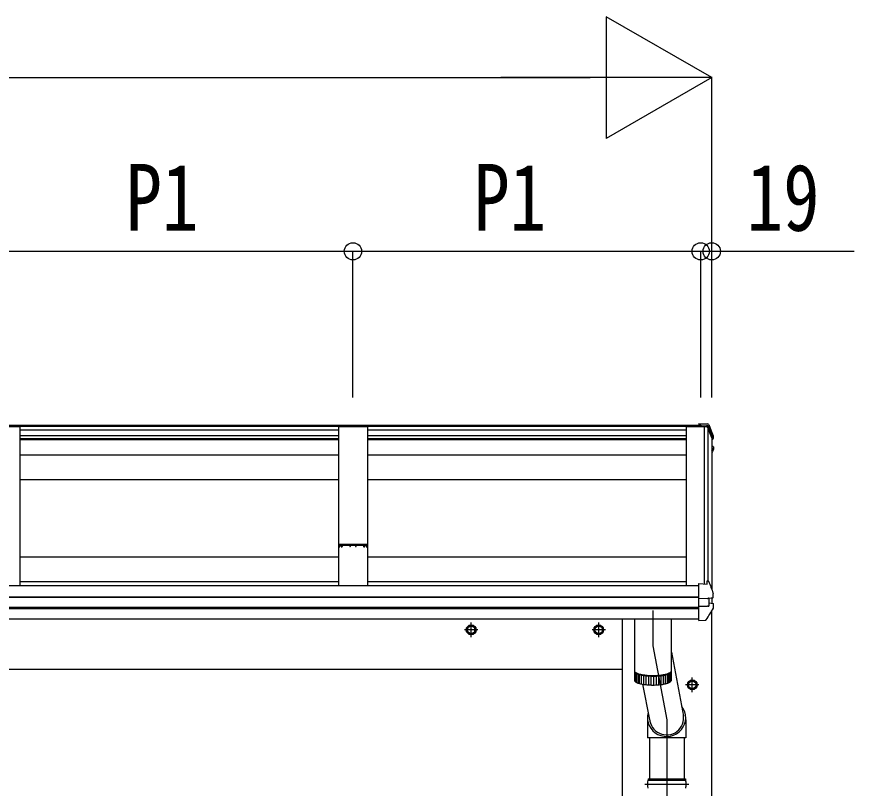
# Model space of a CAD drawing. Units: millimetres, scale not verified. Extents: x -14730 to 14718, y -10403 to 10400.
# Drawn here: x -7049 to -5604, y -4887 to -3555 of the extents above; entities that cross this region are included whole.
import ezdxf
from ezdxf.enums import TextEntityAlignment as Align

# ---------------------------------------------------------------- set-up
doc = ezdxf.new("R2010")
doc.units = ezdxf.units.MM
doc.header["$LTSCALE"] = 50
for name, color, linetype in [('0-4_YKK_12', 2, 'Continuous'), ('0-5_YKK_13', 4, 'Continuous'), ('0-6_YKK_A1', 4, 'Continuous'), ('0-7_YKK_D', 6, 'Continuous')]:
    doc.layers.add(name, color=color, linetype=linetype)
doc.styles.add('ＭＳ ゴシック', font='')
doc.styles.get('ＭＳ ゴシック').set_extended_font_data('MS Gothic')

msp = doc.modelspace()

# ---------------------------------------------------------------- linework, layer by layer
at = {"layer": '0-4_YKK_12'}
for p, q in [((-5850.19, -4533.98), (-5850.19, -4543.37)), ((-5927.69, -4768.95), (-5927.69, -6976.65))]:
    msp.add_line(p, q, dxfattribs=at)
msp.add_lwpolyline([(-5951.69, -4579.92), (-5951.69, -4640.95), (-5927.69, -4768.95)], dxfattribs=at)
at = {"layer": '0-5_YKK_13'}
for p, q in [((-5872.19, -4257.21), (-5872.19, -4257.21)), ((-5872.19, -4257.21), (-5858.03, -4257.98)), ((-5872.19, -4257.21), (-5872.19, -4259.64)), ((-5872.19, -4260.06), (-5872.19, -4259.64)), ((-5869.19, -4260.06), (-5872.19, -4260.06)), ((-5869.19, -4260.06), (-5869.19, -4263.29)), ((-5869.19, -4262.31), (-5858.36, -4262.91)), ((-5858.36, -4262.91), (-5857.99, -4260.44)), ((-5858.21, -4263.13), (-5857.99, -4261.64)), ((-5858.36, -4263.29), (-5869.19, -4263.29)), ((-5858.36, -4262.91), (-5858.36, -4263.34)), ((-5857.01, -4263.19), (-5858.21, -4263.13)), ((-5850.19, -4282.93), (-5849.62, -4282.82)), ((-5850.19, -4283.28), (-5849.62, -4283.17)), ((-5848.77, -4284.53), (-5850.19, -4284.8)), ((-5847.71, -4279.23), (-5847.71, -4283.25)), ((-5850.19, -4296.59), (-5849.05, -4296.73)), ((-5850.19, -4300.6), (-5848.36, -4300.95)), ((-5849.34, -4302.29), (-5850.19, -4302.12)), ((-5847.36, -4297.85), (-5847.35, -4297.91)), ((-5847.31, -4298.18), (-5847.31, -4302.23)), ((-5872.19, -4534.09), (-5872.19, -4533.77)), ((-5872.19, -4534.77), (-5872.19, -4534.09)), ((-5872.19, -4556.98), (-5872.19, -4534.77)), ((-5847.62, -4557.16), (-5847.62, -4550.65)), ((-5872.19, -4558.24), (-5872.19, -4556.98)), ((-5872.19, -4559.08), (-5872.19, -4558.24)), ((-5872.19, -4559.08), (-5857.4, -4559.18)), ((-5872.19, -4572.94), (-5872.19, -4559.08)), ((-5855.74, -4559.08), (-5849.36, -4558.29)), ((-5855.19, -4559.02), (-5855.19, -4572.81)), ((-5848.48, -4558.15), (-5848.49, -4558.15)), ((-5848.48, -4558.15), (-5848.42, -4558.14)), ((-5872.19, -4572.94), (-5857.4, -4572.73)), ((-5872.19, -4574.85), (-5872.19, -4572.94)), ((-5872.19, -4576.37), (-5872.19, -4574.85)), ((-5872.19, -4596.84), (-5872.19, -4576.37)), ((-5855.19, -4566.8), (-5847.95, -4568.2)), ((-5847.15, -4575.71), (-5847.15, -4569.18)), ((-5983.69, -4594.45), (-5983.69, -4684.11)), ((-5919.69, -4684.11), (-5919.69, -4594.45)), ((-6265.18, -4626), (-6265.18, -4600.99)), ((-6045.18, -4626), (-6045.18, -4600.99)), ((-5872.19, -4597.24), (-5860.6, -4596.62)), ((-5872.19, -4597.24), (-5872.19, -4596.84)), ((-5859.81, -4596.15), (-5859.82, -4596.17)), ((-6253.68, -4613.5), (-6276.68, -4613.5)), ((-6033.68, -4613.5), (-6056.68, -4613.5)), ((-5919.69, -4651.99), (-5898.74, -4762.6)), ((-5983.69, -4685.07), (-5983.69, -4700.53)), ((-5983.1, -4702.08), (-5983.1, -4686.62)), ((-5981.87, -4687.81), (-5981.87, -4703.27)), ((-5980.06, -4704.35), (-5980.06, -4688.9)), ((-5977.69, -4689.9), (-5977.69, -4705.35)), ((-5974.82, -4706.25), (-5974.82, -4690.79)), ((-5971.5, -4707.03), (-5971.5, -4691.57)), ((-5967.8, -4692.22), (-5967.8, -4707.68)), ((-5963.79, -4692.74), (-5963.79, -4708.19)), ((-5959.54, -4693.1), (-5959.54, -4708.55)), ((-5955.15, -4693.3), (-5955.15, -4708.76)), ((-5950.69, -4693.35), (-5950.69, -4708.8)), ((-5946.25, -4693.23), (-5946.25, -4708.68)), ((-5941.91, -4692.95), (-5941.91, -4708.41)), ((-5937.77, -4692.53), (-5937.77, -4707.98)), ((-5933.91, -4691.95), (-5933.91, -4707.41)), ((-5930.39, -4691.25), (-5930.39, -4706.7)), ((-5927.29, -4690.43), (-5927.29, -4705.88)), ((-5924.67, -4689.5), (-5924.67, -4704.96)), ((-5922.57, -4688.5), (-5922.57, -4703.96)), ((-5921.04, -4687.45), (-5921.04, -4702.91)), ((-5919.69, -4700.53), (-5919.69, -4685.07)), ((-5883.68, -4721), (-5883.68, -4695.99)), ((-5969.87, -4707.34), (-5957.28, -4768.08)), ((-5872.18, -4708.5), (-5895.18, -4708.5)), ((-5961.07, -4768.44), (-5961.07, -4800.03)), ((-5895.08, -4768.86), (-5895.08, -4800.03)), ((-5895.08, -4800.03), (-5961.07, -4800.03)), ((-5957.54, -4800.03), (-5957.54, -4871.03)), ((-5897.84, -4800.03), (-5897.84, -4871.03)), ((-5965.69, -4880.03), (-5889.69, -4880.03)), ((-5960.29, -4873.03), (-5895.09, -4873.03)), ((-5959.69, -4871.03), (-5895.69, -4871.03)), ((-5959.69, -4871.03), (-5959.69, -4873.03)), ((-5895.69, -4871.03), (-5895.69, -4873.03))]:
    msp.add_line(p, q, dxfattribs=at)
for points in [[(-5872.19, -4259.64), (-5857.99, -4260.44), (-5857.99, -4261.64), (-5856.87, -4261.7)], [(-5855.38, -4259.19), (-5851.14, -4269.8), (-5847.79, -4278.74), (-5847.73, -4279.02), (-5847.72, -4279.08)], [(-5858.29, -4263.34), (-5858.21, -4262.78), (-5858.21, -4263.13)], [(-5855.38, -4262.76), (-5854.39, -4265.25), (-5853.4, -4267.74), (-5852.43, -4270.24), (-5851.48, -4272.75), (-5850.54, -4275.26), (-5849.61, -4277.78), (-5848.69, -4280.3), (-5847.79, -4282.82)], [(-5847.72, -4279.08), (-5847.72, -4279.18), (-5847.72, -4279.24)], [(-5847.48, -4302.87), (-5848.95, -4305.41), (-5850.19, -4307.54)], [(-5847.35, -4297.86), (-5847.32, -4298.04), (-5847.31, -4298.18)], [(-5872.19, -4533.77), (-5858.19, -4534.45), (-5858.19, -4528.8), (-5856.42, -4528.89)], [(-5855.55, -4529.51), (-5854.51, -4532.1), (-5853.49, -4534.68), (-5852.49, -4537.27), (-5851.5, -4539.87), (-5850.52, -4542.48), (-5849.56, -4545.09), (-5848.61, -4547.7), (-5847.67, -4550.32)], [(-5847.67, -4550.32), (-5847.62, -4550.53), (-5847.62, -4550.65)], [(-5855.74, -4559.08), (-5855.99, -4559.11), (-5856.14, -4559.12)], [(-5850.96, -4558.38), (-5849.73, -4558.33), (-5848.49, -4558.15)], [(-6265.18, -4621), (-6271.68, -4617.25), (-6271.68, -4609.74), (-6265.18, -4605.99)], [(-6265.18, -4621), (-6258.68, -4617.25), (-6258.68, -4609.74), (-6265.18, -4605.99)], [(-6045.18, -4621), (-6051.68, -4617.25), (-6051.68, -4609.74), (-6045.18, -4605.99)], [(-6045.18, -4621), (-6038.68, -4617.25), (-6038.68, -4609.74), (-6045.18, -4605.99)], [(-5983.69, -4684.11), (-5983.68, -4684.25), (-5983.57, -4684.81), (-5983.32, -4685.36), (-5982.92, -4685.91), (-5982.38, -4686.45), (-5981.7, -4686.98), (-5980.88, -4687.5), (-5979.93, -4688), (-5978.85, -4688.49), (-5977.64, -4688.95), (-5976.32, -4689.39), (-5974.88, -4689.81), (-5973.34, -4690.21), (-5971.7, -4690.57), (-5969.97, -4690.9), (-5968.15, -4691.21), (-5966.26, -4691.48), (-5964.31, -4691.72), (-5962.29, -4691.92), (-5960.23, -4692.09), (-5958.13, -4692.22), (-5956, -4692.31), (-5953.85, -4692.37), (-5951.69, -4692.39)], [(-5983.63, -4684.59), (-5983.65, -4684.65), (-5983.68, -4685.21), (-5983.57, -4685.77), (-5983.32, -4686.33), (-5982.92, -4686.88), (-5982.38, -4687.42), (-5981.7, -4687.95), (-5980.88, -4688.47), (-5979.93, -4688.97), (-5978.85, -4689.45), (-5977.64, -4689.92), (-5976.32, -4690.36), (-5974.88, -4690.78), (-5973.34, -4691.17), (-5971.7, -4691.54), (-5969.97, -4691.87), (-5968.15, -4692.17), (-5966.26, -4692.45), (-5964.31, -4692.68), (-5962.29, -4692.89), (-5960.23, -4693.05), (-5958.13, -4693.19), (-5956, -4693.28), (-5953.85, -4693.34), (-5951.69, -4693.35)], [(-5981.98, -4686.77), (-5981.54, -4687.24), (-5980.9, -4687.76), (-5980.12, -4688.27), (-5979.21, -4688.76), (-5978.18, -4689.24), (-5977.01, -4689.7), (-5975.74, -4690.14), (-5974.34, -4690.55), (-5972.85, -4690.94), (-5971.25, -4691.3), (-5969.57, -4691.63), (-5967.8, -4691.93), (-5965.95, -4692.2), (-5964.04, -4692.43), (-5962.07, -4692.63), (-5960.05, -4692.8), (-5958, -4692.93), (-5955.91, -4693.02), (-5953.8, -4693.08), (-5951.69, -4693.1)], [(-5951.69, -4692.39), (-5949.53, -4692.37), (-5947.38, -4692.31), (-5945.25, -4692.22), (-5943.15, -4692.09), (-5941.08, -4691.92), (-5939.07, -4691.72), (-5937.11, -4691.48), (-5935.22, -4691.21), (-5933.41, -4690.9), (-5931.68, -4690.57), (-5930.04, -4690.21), (-5928.5, -4689.81), (-5927.06, -4689.39), (-5925.74, -4688.95), (-5924.53, -4688.49), (-5923.45, -4688), (-5922.5, -4687.5), (-5921.68, -4686.98), (-5921, -4686.45), (-5920.46, -4685.91), (-5920.06, -4685.36), (-5919.8, -4684.81), (-5919.69, -4684.25), (-5919.69, -4684.11)], [(-5951.69, -4693.35), (-5949.53, -4693.34), (-5947.38, -4693.28), (-5945.25, -4693.19), (-5943.15, -4693.05), (-5941.08, -4692.89), (-5939.07, -4692.68), (-5937.11, -4692.45), (-5935.22, -4692.17), (-5933.41, -4691.87), (-5931.68, -4691.54), (-5930.04, -4691.17), (-5928.5, -4690.78), (-5927.06, -4690.36), (-5925.74, -4689.92), (-5924.53, -4689.45), (-5923.45, -4688.97), (-5922.5, -4688.47), (-5921.68, -4687.95), (-5921, -4687.42), (-5920.46, -4686.88), (-5920.06, -4686.33), (-5919.8, -4685.77), (-5919.69, -4685.21), (-5919.73, -4684.65), (-5919.74, -4684.59)], [(-5951.69, -4693.1), (-5949.57, -4693.08), (-5947.47, -4693.02), (-5945.38, -4692.93), (-5943.33, -4692.8), (-5941.31, -4692.63), (-5939.34, -4692.43), (-5937.43, -4692.2), (-5935.58, -4691.93), (-5933.81, -4691.63), (-5932.13, -4691.3), (-5930.53, -4690.94), (-5929.03, -4690.55), (-5927.64, -4690.14), (-5926.36, -4689.7), (-5925.2, -4689.24), (-5924.16, -4688.76), (-5923.26, -4688.27), (-5922.48, -4687.76), (-5921.84, -4687.24), (-5921.39, -4686.77)], [(-5983.69, -4700.53), (-5983.68, -4700.67), (-5983.57, -4701.23), (-5983.32, -4701.78), (-5982.92, -4702.33), (-5982.38, -4702.87), (-5981.7, -4703.4), (-5980.88, -4703.92), (-5979.93, -4704.42), (-5978.85, -4704.91), (-5977.64, -4705.37), (-5976.32, -4705.82), (-5974.88, -4706.23), (-5973.34, -4706.63), (-5971.7, -4706.99), (-5969.97, -4707.33), (-5968.15, -4707.63), (-5966.26, -4707.9), (-5964.31, -4708.14), (-5962.29, -4708.34), (-5960.23, -4708.51), (-5958.13, -4708.64), (-5956, -4708.73), (-5953.85, -4708.79), (-5951.69, -4708.81)], [(-5951.69, -4708.81), (-5949.53, -4708.79), (-5947.38, -4708.73), (-5945.25, -4708.64), (-5943.15, -4708.51), (-5941.08, -4708.34), (-5939.07, -4708.14), (-5937.11, -4707.9), (-5935.22, -4707.63), (-5933.41, -4707.33), (-5931.68, -4706.99), (-5930.04, -4706.63), (-5928.5, -4706.23), (-5927.06, -4705.82), (-5925.74, -4705.37), (-5924.53, -4704.91), (-5923.45, -4704.42), (-5922.5, -4703.92), (-5921.68, -4703.4), (-5921, -4702.87), (-5920.46, -4702.33), (-5920.06, -4701.78), (-5919.8, -4701.23), (-5919.69, -4700.67), (-5919.69, -4700.53)], [(-5883.68, -4716), (-5890.18, -4712.25), (-5890.18, -4704.74), (-5883.68, -4700.99)], [(-5883.68, -4716), (-5877.18, -4712.25), (-5877.18, -4704.74), (-5883.68, -4700.99)]]:
    msp.add_lwpolyline(points, dxfattribs=at)
for centre, radius in [((-6265.18, -4613.5), 8.5), ((-6265.18, -4613.5), 7.7), ((-6265.18, -4613.5), 6.5), ((-6045.18, -4613.5), 8.5), ((-6045.18, -4613.5), 7.7), ((-6045.18, -4613.5), 6.5), ((-5883.68, -4708.5), 8.5), ((-5883.68, -4708.5), 7.7), ((-5883.68, -4708.5), 6.5)]:
    msp.add_circle(centre, radius, dxfattribs=at)
for centre, radius, start, end in [((-5857.61, -4260.56), 2.62, 31.83445, 99.24), ((-5856.96, -4263.39), 1.7, 22.00225, 87.0423), ((-5857.03, -4263.49), 0.3, 21.99494, 87.04231), ((-6319.12, -4449.75), 498.52, 19.56907, 21.95354), ((-5849.68, -4282.52), 0.3, 280.95393, 327.06409), ((-5849.68, -4282.87), 0.299, 280.88931, 19.51522), ((-5849.01, -4283.25), 1.3, 280.88938, 19.44863), ((-6281.95, -4053.97), 499.04, 329.90411, 330.14673), ((-6281.95, -4054.32), 499.04, 329.90411, 330.14673), ((-5849.39, -4302.58), 0.299, 330.19129, 79.12168), ((-5849.07, -4299.06), 2.32, 60.30373, 87.34859), ((-5848.61, -4298.13), 1.3, 10.02543, 80.23195), ((-5848.61, -4302.23), 1.3, 330.27138, 79.1216), ((-5856.48, -4529.89), 1, 22.05378, 87.04045), ((-5848.62, -4557.16), 1, 281.45361, 0), ((-6242.09, -4342.01), 459.05, 326.38357, 329.32444), ((-5854.85, -4556.46), 16.37, 265.48312, 268.58725), ((-5848.14, -4569.18), 0.998, 0.05121, 79.086), ((-5848.15, -4575.71), 1, 329.32149, 0), ((-5860.66, -4595.62), 1, 273.10735, 326.38063), ((-5933.44, -4880.03), 27.75, 165.38919, 194.61079), ((-5921.94, -4880.03), 27.75, 0, 14.61083), ((-5921.94, -4880.03), 27.75, 345.38917, 0)]:
    msp.add_arc(centre, radius, start, end, dxfattribs=at)
for centre, major_axis, ratio, start_param, end_param in [((-5856.04, -4551.56), (9.96, 2.12), 0.734427, 4.4222801, 4.5475838), ((-5856.04, -4580.34), (-9.97, 1.96), 0.736539, 4.8664216, 4.9917253), ((-5856.19, -4572.62), (-1, 0.195), 0.067217, 2.8005545, 3.1546872), ((-5928.08, -4765.35), (-33, -3.09), 0.972144, 5.9483105, 9.9868542), ((-5928.01, -4765.34), (-2.75, 29.4), 0.995638, 1.5340799, 4.7830083)]:
    msp.add_ellipse(centre, major_axis=major_axis, ratio=ratio, start_param=start_param, end_param=end_param, dxfattribs=at)
at = {"layer": '0-6_YKK_A1'}
for p, q in [((-11269.19, -4261.77), (-5869.19, -4261.77)), ((-7044.19, -4263.34), (-7094.19, -4263.34)), ((-7044.19, -4263.34), (-7094.19, -4263.34)), ((-7044.19, -4263.34), (-7044.19, -4536.8)), ((-6494.19, -4268.81), (-7044.19, -4268.81)), ((-6444.19, -4263.34), (-6494.19, -4263.34)), ((-6494.19, -4263.34), (-6494.19, -4536.8)), ((-6444.19, -4263.34), (-6444.19, -4536.8)), ((-5894.19, -4268.81), (-6444.19, -4268.81)), ((-5857.31, -4263.34), (-5894.19, -4263.34)), ((-5894.19, -4263.34), (-5894.19, -4536.8)), ((-5862.89, -4534.22), (-5862.89, -4263.34)), ((-5850.19, -4281.89), (-5857.31, -4263.34)), ((-5857.19, -4263.66), (-5857.19, -4528.85)), ((-6494.19, -4278.84), (-7044.19, -4278.84)), ((-6494.19, -4283.7), (-7044.19, -4283.7)), ((-6494.19, -4285.22), (-7044.19, -4285.22)), ((-5894.19, -4278.84), (-6444.19, -4278.84)), ((-5894.19, -4283.7), (-6444.19, -4283.7)), ((-5894.19, -4285.22), (-6444.19, -4285.22)), ((-5850.19, -4281.89), (-5850.19, -4543.37)), ((-6494.19, -4312.18), (-7044.19, -4312.18)), ((-5894.19, -4312.18), (-6444.19, -4312.18)), ((-6494.19, -4354.69), (-7044.19, -4354.69)), ((-5894.19, -4354.69), (-6444.19, -4354.69)), ((-6494.19, -4467.18), (-6494.19, -4469.19)), ((-6494.19, -4467.18), (-6494.19, -4469.19)), ((-6493.29, -4468.99), (-6493.29, -4467.39)), ((-6493.29, -4468.99), (-6493.29, -4467.39)), ((-6493.19, -4470.19), (-6492.24, -4470.19)), ((-6493.19, -4470.19), (-6492.24, -4470.19)), ((-6492.99, -4467.09), (-6488.39, -4467.09)), ((-6492.99, -4467.09), (-6488.39, -4467.09)), ((-6492.24, -4469.29), (-6492.99, -4469.29)), ((-6492.24, -4469.29), (-6492.99, -4469.29)), ((-6491.94, -4469.89), (-6491.94, -4469.59)), ((-6491.94, -4469.89), (-6491.94, -4469.59)), ((-6489.44, -4469.59), (-6489.44, -4469.89)), ((-6489.44, -4469.59), (-6489.44, -4469.89)), ((-6488.39, -4469.29), (-6489.14, -4469.29)), ((-6488.39, -4469.29), (-6489.14, -4469.29)), ((-6489.14, -4470.19), (-6488.19, -4470.19)), ((-6489.14, -4470.19), (-6488.19, -4470.19)), ((-6488.09, -4467.39), (-6488.09, -4468.99)), ((-6488.09, -4467.39), (-6488.09, -4468.99)), ((-6487.19, -4469.19), (-6487.19, -4467.49)), ((-6487.19, -4469.19), (-6487.19, -4467.49)), ((-6486.89, -4467.19), (-6475.09, -4467.19)), ((-6486.89, -4467.19), (-6475.09, -4467.19)), ((-6474.59, -4467.69), (-6474.59, -4469.24)), ((-6474.59, -4467.69), (-6474.59, -4469.24)), ((-6473.69, -4469.24), (-6473.69, -4467.49)), ((-6473.69, -4469.24), (-6473.69, -4467.49)), ((-6473.39, -4467.19), (-6464.99, -4467.19)), ((-6473.39, -4467.19), (-6464.99, -4467.19)), ((-6464.69, -4467.49), (-6464.69, -4469.24)), ((-6464.69, -4467.49), (-6464.69, -4469.24)), ((-6463.79, -4469.24), (-6463.79, -4467.69)), ((-6463.79, -4469.24), (-6463.79, -4467.69)), ((-6463.29, -4467.19), (-6451.49, -4467.19)), ((-6463.29, -4467.19), (-6451.49, -4467.19)), ((-6445.18, -4466.18), (-6459.15, -4465.99)), ((-6451.19, -4467.49), (-6451.19, -4469.19)), ((-6451.19, -4467.49), (-6451.19, -4469.19)), ((-6450.29, -4468.99), (-6450.29, -4467.39)), ((-6450.29, -4468.99), (-6450.29, -4467.39)), ((-6450.19, -4470.19), (-6449.24, -4470.19)), ((-6450.19, -4470.19), (-6449.24, -4470.19)), ((-6449.99, -4467.09), (-6445.39, -4467.09)), ((-6449.99, -4467.09), (-6445.39, -4467.09)), ((-6449.24, -4469.29), (-6449.99, -4469.29)), ((-6449.24, -4469.29), (-6449.99, -4469.29)), ((-6448.94, -4469.89), (-6448.94, -4469.59)), ((-6448.94, -4469.89), (-6448.94, -4469.59)), ((-6446.44, -4469.59), (-6446.44, -4469.89)), ((-6446.44, -4469.59), (-6446.44, -4469.89)), ((-6445.39, -4469.29), (-6446.14, -4469.29)), ((-6445.39, -4469.29), (-6446.14, -4469.29)), ((-6446.14, -4470.19), (-6445.19, -4470.19)), ((-6446.14, -4470.19), (-6445.19, -4470.19)), ((-6445.09, -4467.39), (-6445.09, -4468.99)), ((-6445.09, -4467.39), (-6445.09, -4468.99)), ((-6444.19, -4469.19), (-6444.19, -4467.18)), ((-6444.19, -4469.19), (-6444.19, -4467.18)), ((-6494.19, -4487.9), (-7044.19, -4487.9)), ((-5894.19, -4487.9), (-6444.19, -4487.9)), ((-11266.19, -4536.8), (-5872.19, -4536.8)), ((-6494.19, -4530.41), (-7044.19, -4530.41)), ((-5894.19, -4530.41), (-6444.19, -4530.41)), ((-11266.19, -4556.32), (-5872.19, -4556.32)), ((-11266.19, -4557.23), (-5872.19, -4557.23)), ((-5850.19, -4558.39), (-5850.19, -4567.77)), ((-11266.19, -4574.46), (-5872.19, -4574.46)), ((-11266.19, -4576.43), (-5872.19, -4576.43)), ((-11266.19, -4594.45), (-5872.19, -4594.45)), ((-11133.69, -4681.19), (-6004.69, -4681.19))]:
    msp.add_line(p, q, dxfattribs=at)
for points in [[(-11269.19, -4263.34), (-11269.19, -4260.06), (-5869.19, -4260.06)], [(-6459.15, -4465.99), (-6479.22, -4465.99), (-6493.2, -4466.18)], [(-6445.18, -4466.18), (-6459.15, -4465.99), (-6479.22, -4465.99), (-6493.2, -4466.18)], [(-6004.69, -4594.3), (-6004.69, -7181.2), (-6004.69, -7731.2)], [(-5850.69, -4581.05), (-5850.69, -7181.2), (-5850.69, -7731.2)]]:
    msp.add_lwpolyline(points, dxfattribs=at)
for centre, radius, start, end in [((-6493.19, -4467.18), 1, 90.76383, 180), ((-6493.19, -4467.18), 1, 90.76383, 180), ((-6493.19, -4469.19), 1, 179.99977, 269.99977), ((-6493.19, -4469.19), 1, 179.99977, 269.99977), ((-6492.99, -4467.39), 0.3, 90, 180.00874), ((-6492.99, -4467.39), 0.3, 90, 180.00874), ((-6492.99, -4468.99), 0.3, 180.00874, 269.99709), ((-6492.99, -4468.99), 0.3, 180.00874, 269.99709), ((-6492.24, -4469.59), 0.3, 359.98454, 89.99911), ((-6492.24, -4469.59), 0.3, 359.98454, 89.99911), ((-6492.24, -4469.89), 0.3, 269.99708, 359.98543), ((-6492.24, -4469.89), 0.3, 269.99708, 359.98543), ((-6489.14, -4469.59), 0.3, 90.00291, 180.00291), ((-6489.14, -4469.59), 0.3, 90.00291, 180.00291), ((-6489.14, -4469.89), 0.3, 180.00291, 270), ((-6489.14, -4469.89), 0.3, 180.00291, 270), ((-6488.39, -4467.39), 0.3, 359.99709, 90), ((-6488.39, -4467.39), 0.3, 359.99709, 90), ((-6488.39, -4468.99), 0.3, 269.99709, 359.99709), ((-6488.39, -4468.99), 0.3, 269.99709, 359.99709), ((-6488.19, -4469.19), 1, 270, 0), ((-6488.19, -4469.19), 1, 270, 0), ((-6486.89, -4467.49), 0.3, 90, 180), ((-6486.89, -4467.49), 0.3, 90, 180), ((-6475.09, -4467.69), 0.5, 0, 90), ((-6475.09, -4467.69), 0.5, 0, 90), ((-6474.14, -4469.24), 0.45, 180, 0), ((-6474.14, -4469.24), 0.45, 180, 0), ((-6473.39, -4467.49), 0.3, 90, 180), ((-6473.39, -4467.49), 0.3, 90, 180), ((-6464.99, -4467.49), 0.3, 359.9976, 90.00051), ((-6464.99, -4467.49), 0.3, 359.9976, 90.00051), ((-6464.24, -4469.24), 0.45, 180, 0), ((-6464.24, -4469.24), 0.45, 180, 0), ((-6463.29, -4467.69), 0.5, 90, 180), ((-6463.29, -4467.69), 0.5, 90, 180), ((-6451.49, -4467.49), 0.3, 359.99709, 90), ((-6451.49, -4467.49), 0.3, 359.99709, 90), ((-6450.19, -4469.19), 1, 180, 270), ((-6450.19, -4469.19), 1, 180, 270), ((-6449.99, -4467.39), 0.3, 90, 180), ((-6449.99, -4467.39), 0.3, 90, 180), ((-6449.99, -4468.99), 0.3, 180, 269.99709), ((-6449.99, -4468.99), 0.3, 180, 269.99709), ((-6449.24, -4469.59), 0.3, 359.99854, 90.00146), ((-6449.24, -4469.59), 0.3, 359.99854, 90.00146), ((-6449.24, -4469.89), 0.3, 270, 0), ((-6449.24, -4469.89), 0.3, 270, 0), ((-6446.14, -4469.59), 0.3, 90.00291, 180.00291), ((-6446.14, -4469.59), 0.3, 90.00291, 180.00291), ((-6446.14, -4469.89), 0.3, 180.00291, 270), ((-6446.14, -4469.89), 0.3, 180.00291, 270), ((-6445.39, -4467.39), 0.3, 359.99709, 90), ((-6445.39, -4467.39), 0.3, 359.99709, 90), ((-6445.39, -4468.99), 0.3, 269.99709, 359.99709), ((-6445.39, -4468.99), 0.3, 269.99709, 359.99709), ((-6445.19, -4469.19), 1, 270, 0), ((-6445.19, -4469.19), 1, 270, 0), ((-6445.19, -4467.18), 1, 0, 89.23428), ((-6445.19, -4467.18), 1, 0, 89.23428)]:
    msp.add_arc(centre, radius, start, end, dxfattribs=at)
at = {"layer": '0-7_YKK_D'}
for p, q in [((-5850.19, -3660.06), (-6032.05, -3555.06)), ((-6032.05, -3555.06), (-6032.05, -3765.06)), ((-11078.19, -3660.06), (-6060.19, -3660.06)), ((-5850.19, -3660.06), (-6213.92, -3660.06)), ((-5850.19, -3660.06), (-6032.05, -3765.06)), ((-5850.19, -4212.63), (-5850.19, -3659.06)), ((-6469.19, -4212.63), (-6469.19, -3959.06)), ((-6469.19, -4212.63), (-6469.19, -3959.06)), ((-5869.19, -4212.63), (-5869.19, -3959.06)), ((-5869.19, -4089.85), (-5869.19, -3959.06)), ((-5850.19, -4089.85), (-5850.19, -3959.06)), ((-7069.19, -3960.06), (-6469.19, -3960.06)), ((-6469.19, -3960.06), (-5869.19, -3960.06))]:
    msp.add_line(p, q, dxfattribs=at)
msp.add_lwpolyline([(-5869.19, -3960.06), (-5850.19, -3960.06), (-5604.29, -3960.06)], dxfattribs=at)
for centre in [(-6469.19, -3960.06), (-6469.19, -3960.06), (-5869.19, -3960.06), (-5869.19, -3960.06), (-5850.19, -3960.06)]:
    msp.add_circle(centre, 14.88, dxfattribs=at)

# ---------------------------------------------------------------- texts
at = {"layer": '0-7_YKK_D', "style": 'ＭＳ ゴシック', "width": 0.8}
for s, p in [('P1', (-6861.59, -3959.26)), ('P1', (-6261.59, -3959.26)), ('19', (-5789.89, -3959.26))]:
    msp.add_text(s, height=115.5, dxfattribs=at).set_placement(p, align=Align.BOTTOM_LEFT)

doc.saveas('drawing.dxf')
